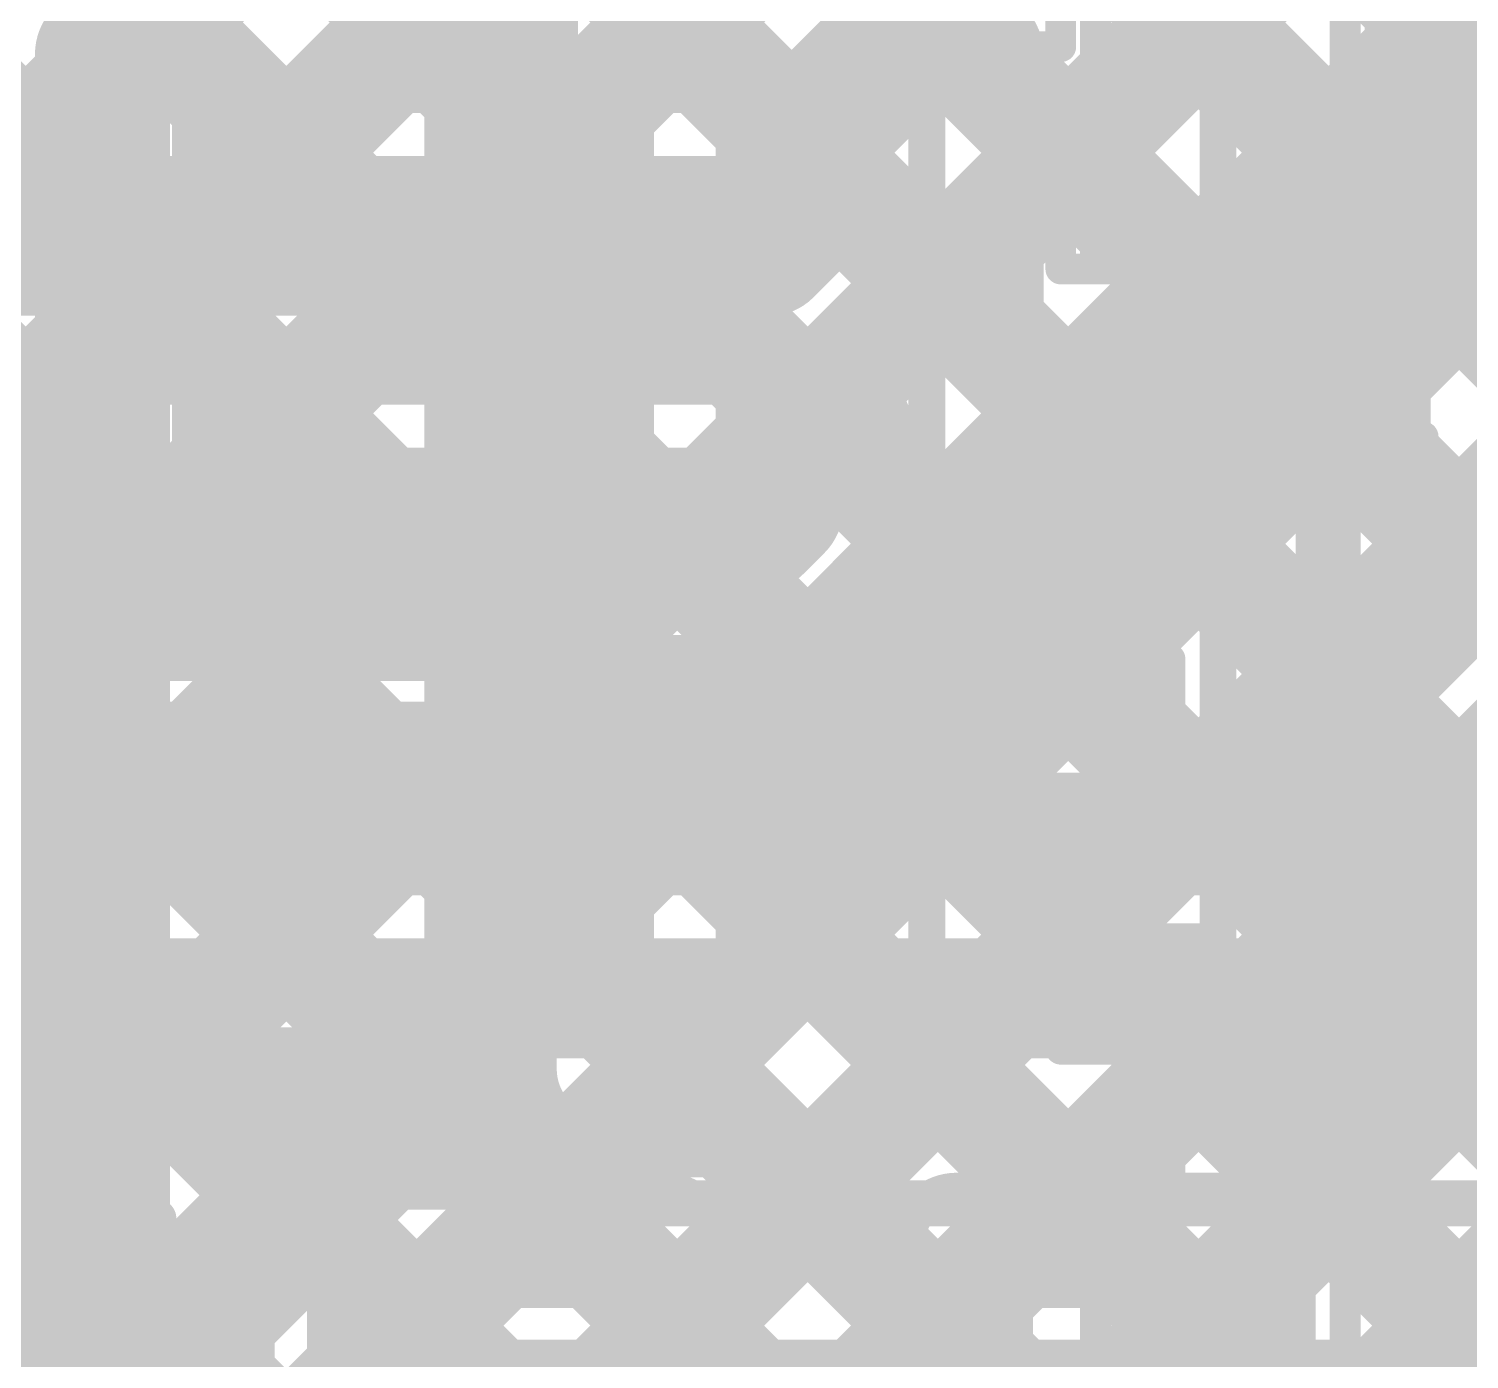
# Model space of a CAD drawing. Header units: millimetres. Extents: x 13 to 259, y -2 to 326.
# Drawn here: x 126.441 to 131.13, y 99.593 to 103.924 of the extents above; entities that cross this region are included whole.
import ezdxf

# ---------------------------------------------------------------- set-up
doc = ezdxf.new("R2010")
doc.units = ezdxf.units.MM
for name, color, linetype in [('ConnectLayer', 7, 'Continuous'), ('Mechanical14', 56, 'Continuous'), ('MidLayer2', 76, 'Continuous'), ('MidLayer3', 90, 'Continuous'), ('MidLayer4', 156, 'Continuous'), ('TopOverlay', 2, 'Continuous')]:
    doc.layers.add(name, color=color, linetype=linetype)

# ---------------------------------------------------------------- blocks, each defined once
blk = doc.blocks.new('SAMTEC_ASP_127797_01_185')
at = {"layer": 'Mechanical14', "const_width": 0.1}
for points in [[(-0.9652, -4.4196), (-1.5748, -4.4196)], [(-1.5748, -4.5606), (-1.5748, -4.4196)], [(-0.9652, -4.5606), (-0.9652, -4.4196)], [(0.3048, -4.4196), (-0.3048, -4.4196)], [(-0.3048, -4.5606), (-0.3048, -4.4196)], [(0.3048, -4.5606), (0.3048, -4.4196)], [(1.5748, -4.4196), (0.9652, -4.4196)], [(0.9652, -4.5606), (0.9652, -4.4196)], [(1.5748, -4.5606), (1.5748, -4.4196)], [(2.8448, -4.4196), (2.2352, -4.4196)], [(2.2352, -4.5606), (2.2352, -4.4196)], [(-1.5748, -4.5606), (-1.6891, -4.5606)], [(-0.8509, -4.5606), (-0.9652, -4.5606)], [(-0.8509, -4.9162), (-0.8509, -4.5606)], [(-0.3048, -4.5606), (-0.4191, -4.5606)], [(-0.4191, -4.9162), (-0.4191, -4.5606)], [(0.4191, -4.5606), (0.3048, -4.5606)], [(0.4191, -4.9162), (0.4191, -4.5606)], [(0.9652, -4.5606), (0.8509, -4.5606)], [(0.8509, -4.9162), (0.8509, -4.5606)], [(1.6891, -4.5606), (1.5748, -4.5606)], [(1.6891, -4.9162), (1.6891, -4.5606)], [(2.2352, -4.5606), (2.1209, -4.5606)], [(2.1209, -4.9162), (2.1209, -4.5606)], [(-0.8509, -4.6736), (-1.6891, -4.6736)], [(0.4191, -4.6736), (-0.4191, -4.6736)], [(1.6891, -4.6736), (0.8509, -4.6736)], [(2.9591, -4.6736), (2.1209, -4.6736)], [(-0.4191, -4.9162), (-0.8509, -4.9162)], [(0.8509, -4.9162), (0.4191, -4.9162)], [(2.1209, -4.9162), (1.6891, -4.9162)], [(-0.8509, -5.5994), (-0.8509, -5.2438)], [(-0.4191, -5.2438), (-0.8509, -5.2438)], [(-0.4191, -5.5994), (-0.4191, -5.2438)], [(0.4191, -5.5994), (0.4191, -5.2438)], [(0.8509, -5.2438), (0.4191, -5.2438)], [(0.8509, -5.5994), (0.8509, -5.2438)], [(1.6891, -5.5994), (1.6891, -5.2438)], [(2.1209, -5.2438), (1.6891, -5.2438)], [(2.1209, -5.5994), (2.1209, -5.2438)], [(-0.8509, -5.4864), (-1.6891, -5.4864)], [(-0.8509, -5.4864), (-1.6891, -5.4864)], [(0.4191, -5.4864), (-0.4191, -5.4864)], [(0.4191, -5.4864), (-0.4191, -5.4864)], [(1.6891, -5.4864), (0.8509, -5.4864)], [(1.6891, -5.4864), (0.8509, -5.4864)], [(2.9591, -5.4864), (2.1209, -5.4864)], [(2.9591, -5.4864), (2.1209, -5.4864)], [(-1.5748, -5.5994), (-1.6891, -5.5994)], [(-1.5748, -5.7404), (-1.5748, -5.5994)], [(-0.9652, -5.7404), (-0.9652, -5.5994)], [(-0.8509, -5.5994), (-0.9652, -5.5994)], [(-0.3048, -5.5994), (-0.4191, -5.5994)], [(-0.3048, -5.7404), (-0.3048, -5.5994)], [(0.3048, -5.7404), (0.3048, -5.5994)], [(0.4191, -5.5994), (0.3048, -5.5994)], [(0.9652, -5.5994), (0.8509, -5.5994)], [(0.9652, -5.7404), (0.9652, -5.5994)], [(1.5748, -5.7404), (1.5748, -5.5994)], [(1.6891, -5.5994), (1.5748, -5.5994)], [(2.2352, -5.5994), (2.1209, -5.5994)], [(2.2352, -5.7404), (2.2352, -5.5994)], [(-0.9652, -5.7404), (-1.5748, -5.7404)], [(-0.9652, -5.7404), (-1.5748, -5.7404)], [(0.3048, -5.7404), (-0.3048, -5.7404)], [(0.3048, -5.7404), (-0.3048, -5.7404)], [(1.5748, -5.7404), (0.9652, -5.7404)], [(1.5748, -5.7404), (0.9652, -5.7404)], [(2.8448, -5.7404), (2.2352, -5.7404)], [(2.8448, -5.7404), (2.2352, -5.7404)], [(0.2794, -6.1722), (-0.2794, -6.1722)], [(0.2794, -6.1722), (-0.2794, -6.1722)], [(2.8194, -6.1722), (2.2606, -6.1722)], [(2.8194, -6.1722), (2.2606, -6.1722)], [(-0.5334, -7.0866), (-0.5334, -6.4262)], [(-0.5334, -7.0866), (-0.5334, -6.4262)], [(0.5334, -7.0866), (0.5334, -6.4262)], [(0.5334, -7.0866), (0.5334, -6.4262)], [(2.0066, -7.0866), (2.0066, -6.4262)], [(2.0066, -7.0866), (2.0066, -6.4262)], [(-0.7874, -7.3406), (-1.7526, -7.3406)], [(-0.7874, -7.3406), (-1.7526, -7.3406)], [(1.7526, -7.3406), (0.7874, -7.3406)], [(1.7526, -7.3406), (0.7874, -7.3406)]]:
    blk.add_lwpolyline(points, dxfattribs=at)
at = {"layer": 'Mechanical14', "const_width": 0.05}
for points in [[(-1.5998, -4.4196, 1), (-1.5498, -4.4196, 1)], [(-1.5998, -4.4196, 1), (-1.5498, -4.4196, 1)], [(-0.9902, -4.4196, 1), (-0.9402, -4.4196, 1)], [(-0.9902, -4.4196, 1), (-0.9402, -4.4196, 1)], [(-0.3298, -4.4196, 1), (-0.2798, -4.4196, 1)], [(-0.3298, -4.4196, 1), (-0.2798, -4.4196, 1)], [(0.2798, -4.4196, 1), (0.3298, -4.4196, 1)], [(0.2798, -4.4196, 1), (0.3298, -4.4196, 1)], [(0.9402, -4.4196, 1), (0.9902, -4.4196, 1)], [(0.9402, -4.4196, 1), (0.9902, -4.4196, 1)], [(1.5498, -4.4196, 1), (1.5998, -4.4196, 1)], [(1.5498, -4.4196, 1), (1.5998, -4.4196, 1)], [(2.2102, -4.4196, 1), (2.2602, -4.4196, 1)], [(2.2102, -4.4196, 1), (2.2602, -4.4196, 1)], [(-1.5998, -4.5606, 1), (-1.5498, -4.5606, 1)], [(-1.5998, -4.5606, 1), (-1.5498, -4.5606, 1)], [(-0.9902, -4.5606, 1), (-0.9402, -4.5606, 1)], [(-0.9902, -4.5606, 1), (-0.9402, -4.5606, 1)], [(-0.8759, -4.5606, 1), (-0.8259, -4.5606, 1)], [(-0.8759, -4.5606, 1), (-0.8259, -4.5606, 1)], [(-0.4441, -4.5606, 1), (-0.3941, -4.5606, 1)], [(-0.4441, -4.5606, 1), (-0.3941, -4.5606, 1)], [(-0.3298, -4.5606, 1), (-0.2798, -4.5606, 1)], [(-0.3298, -4.5606, 1), (-0.2798, -4.5606, 1)], [(0.2798, -4.5606, 1), (0.3298, -4.5606, 1)], [(0.2798, -4.5606, 1), (0.3298, -4.5606, 1)], [(0.3941, -4.5606, 1), (0.4441, -4.5606, 1)], [(0.3941, -4.5606, 1), (0.4441, -4.5606, 1)], [(0.8259, -4.5606, 1), (0.8759, -4.5606, 1)], [(0.8259, -4.5606, 1), (0.8759, -4.5606, 1)], [(0.9402, -4.5606, 1), (0.9902, -4.5606, 1)], [(0.9402, -4.5606, 1), (0.9902, -4.5606, 1)], [(1.5498, -4.5606, 1), (1.5998, -4.5606, 1)], [(1.5498, -4.5606, 1), (1.5998, -4.5606, 1)], [(1.6641, -4.5606, 1), (1.7141, -4.5606, 1)], [(1.6641, -4.5606, 1), (1.7141, -4.5606, 1)], [(2.0959, -4.5606, 1), (2.1459, -4.5606, 1)], [(2.0959, -4.5606, 1), (2.1459, -4.5606, 1)], [(2.2102, -4.5606, 1), (2.2602, -4.5606, 1)], [(2.2102, -4.5606, 1), (2.2602, -4.5606, 1)], [(-0.8759, -4.6736, 1), (-0.8259, -4.6736, 1)], [(-0.4441, -4.6736, 1), (-0.3941, -4.6736, 1)], [(0.3941, -4.6736, 1), (0.4441, -4.6736, 1)], [(0.8259, -4.6736, 1), (0.8759, -4.6736, 1)], [(1.6641, -4.6736, 1), (1.7141, -4.6736, 1)], [(2.0959, -4.6736, 1), (2.1459, -4.6736, 1)], [(-0.8759, -4.9162, 1), (-0.8259, -4.9162, 1)], [(-0.8759, -4.9162, 1), (-0.8259, -4.9162, 1)], [(-0.4441, -4.9162, 1), (-0.3941, -4.9162, 1)], [(-0.4441, -4.9162, 1), (-0.3941, -4.9162, 1)], [(0.3941, -4.9162, 1), (0.4441, -4.9162, 1)], [(0.3941, -4.9162, 1), (0.4441, -4.9162, 1)], [(0.8259, -4.9162, 1), (0.8759, -4.9162, 1)], [(0.8259, -4.9162, 1), (0.8759, -4.9162, 1)], [(1.6641, -4.9162, 1), (1.7141, -4.9162, 1)], [(1.6641, -4.9162, 1), (1.7141, -4.9162, 1)], [(2.0959, -4.9162, 1), (2.1459, -4.9162, 1)], [(2.0959, -4.9162, 1), (2.1459, -4.9162, 1)], [(-0.8759, -5.2438, 1), (-0.8259, -5.2438, 1)], [(-0.8759, -5.2438, 1), (-0.8259, -5.2438, 1)], [(-0.4441, -5.2438, 1), (-0.3941, -5.2438, 1)], [(-0.4441, -5.2438, 1), (-0.3941, -5.2438, 1)], [(0.3941, -5.2438, 1), (0.4441, -5.2438, 1)], [(0.3941, -5.2438, 1), (0.4441, -5.2438, 1)], [(0.8259, -5.2438, 1), (0.8759, -5.2438, 1)], [(0.8259, -5.2438, 1), (0.8759, -5.2438, 1)], [(1.6641, -5.2438, 1), (1.7141, -5.2438, 1)], [(1.6641, -5.2438, 1), (1.7141, -5.2438, 1)], [(2.0959, -5.2438, 1), (2.1459, -5.2438, 1)], [(2.0959, -5.2438, 1), (2.1459, -5.2438, 1)], [(-0.8759, -5.4864, 1), (-0.8259, -5.4864, 1)], [(-0.8759, -5.4864, 1), (-0.8259, -5.4864, 1)], [(-0.4441, -5.4864, 1), (-0.3941, -5.4864, 1)], [(-0.4441, -5.4864, 1), (-0.3941, -5.4864, 1)], [(0.3941, -5.4864, 1), (0.4441, -5.4864, 1)], [(0.3941, -5.4864, 1), (0.4441, -5.4864, 1)], [(0.8259, -5.4864, 1), (0.8759, -5.4864, 1)], [(0.8259, -5.4864, 1), (0.8759, -5.4864, 1)], [(1.6641, -5.4864, 1), (1.7141, -5.4864, 1)], [(1.6641, -5.4864, 1), (1.7141, -5.4864, 1)], [(2.0959, -5.4864, 1), (2.1459, -5.4864, 1)], [(2.0959, -5.4864, 1), (2.1459, -5.4864, 1)], [(-1.5998, -5.5994, 1), (-1.5498, -5.5994, 1)], [(-1.5998, -5.5994, 1), (-1.5498, -5.5994, 1)], [(-0.9902, -5.5994, 1), (-0.9402, -5.5994, 1)], [(-0.9902, -5.5994, 1), (-0.9402, -5.5994, 1)], [(-0.8759, -5.5994, 1), (-0.8259, -5.5994, 1)], [(-0.8759, -5.5994, 1), (-0.8259, -5.5994, 1)], [(-0.4441, -5.5994, 1), (-0.3941, -5.5994, 1)], [(-0.4441, -5.5994, 1), (-0.3941, -5.5994, 1)], [(-0.3298, -5.5994, 1), (-0.2798, -5.5994, 1)], [(-0.3298, -5.5994, 1), (-0.2798, -5.5994, 1)], [(0.2798, -5.5994, 1), (0.3298, -5.5994, 1)], [(0.2798, -5.5994, 1), (0.3298, -5.5994, 1)], [(0.3941, -5.5994, 1), (0.4441, -5.5994, 1)], [(0.3941, -5.5994, 1), (0.4441, -5.5994, 1)], [(0.8259, -5.5994, 1), (0.8759, -5.5994, 1)], [(0.8259, -5.5994, 1), (0.8759, -5.5994, 1)], [(0.9402, -5.5994, 1), (0.9902, -5.5994, 1)], [(0.9402, -5.5994, 1), (0.9902, -5.5994, 1)], [(1.5498, -5.5994, 1), (1.5998, -5.5994, 1)], [(1.5498, -5.5994, 1), (1.5998, -5.5994, 1)], [(1.6641, -5.5994, 1), (1.7141, -5.5994, 1)], [(1.6641, -5.5994, 1), (1.7141, -5.5994, 1)], [(2.0959, -5.5994, 1), (2.1459, -5.5994, 1)], [(2.0959, -5.5994, 1), (2.1459, -5.5994, 1)], [(2.2102, -5.5994, 1), (2.2602, -5.5994, 1)], [(2.2102, -5.5994, 1), (2.2602, -5.5994, 1)], [(-1.5998, -5.7404, 1), (-1.5498, -5.7404, 1)], [(-1.5998, -5.7404, 1), (-1.5498, -5.7404, 1)], [(-1.5998, -5.7404, 1), (-1.5498, -5.7404, 1)], [(-0.9902, -5.7404, 1), (-0.9402, -5.7404, 1)], [(-0.9902, -5.7404, 1), (-0.9402, -5.7404, 1)], [(-0.9902, -5.7404, 1), (-0.9402, -5.7404, 1)], [(-0.3298, -5.7404, 1), (-0.2798, -5.7404, 1)], [(-0.3298, -5.7404, 1), (-0.2798, -5.7404, 1)], [(-0.3298, -5.7404, 1), (-0.2798, -5.7404, 1)], [(0.2798, -5.7404, 1), (0.3298, -5.7404, 1)], [(0.2798, -5.7404, 1), (0.3298, -5.7404, 1)], [(0.2798, -5.7404, 1), (0.3298, -5.7404, 1)], [(0.9402, -5.7404, 1), (0.9902, -5.7404, 1)], [(0.9402, -5.7404, 1), (0.9902, -5.7404, 1)], [(0.9402, -5.7404, 1), (0.9902, -5.7404, 1)], [(1.5498, -5.7404, 1), (1.5998, -5.7404, 1)], [(1.5498, -5.7404, 1), (1.5998, -5.7404, 1)], [(1.5498, -5.7404, 1), (1.5998, -5.7404, 1)], [(2.2102, -5.7404, 1), (2.2602, -5.7404, 1)], [(2.2102, -5.7404, 1), (2.2602, -5.7404, 1)], [(2.2102, -5.7404, 1), (2.2602, -5.7404, 1)], [(-0.3044, -6.1722, 1), (-0.2544, -6.1722, 1)], [(-0.3044, -6.1722, 1), (-0.2544, -6.1722, 1)], [(-0.3044, -6.1722, 1), (-0.2544, -6.1722, 1)], [(-0.3044, -6.1722, 1), (-0.2544, -6.1722, 1)], [(0.2544, -6.1722, 1), (0.3044, -6.1722, 1)], [(0.2544, -6.1722, 1), (0.3044, -6.1722, 1)], [(0.2544, -6.1722, 1), (0.3044, -6.1722, 1)], [(0.2544, -6.1722, 1), (0.3044, -6.1722, 1)], [(2.2356, -6.1722, 1), (2.2856, -6.1722, 1)], [(2.2356, -6.1722, 1), (2.2856, -6.1722, 1)], [(2.2356, -6.1722, 1), (2.2856, -6.1722, 1)], [(2.2356, -6.1722, 1), (2.2856, -6.1722, 1)], [(-0.5584, -6.4262, 1), (-0.5084, -6.4262, 1)], [(-0.5584, -6.4262, 1), (-0.5084, -6.4262, 1)], [(-0.5584, -6.4262, 1), (-0.5084, -6.4262, 1)], [(-0.5584, -6.4262, 1), (-0.5084, -6.4262, 1)], [(0.5084, -6.4262, 1), (0.5584, -6.4262, 1)], [(0.5084, -6.4262, 1), (0.5584, -6.4262, 1)], [(0.5084, -6.4262, 1), (0.5584, -6.4262, 1)], [(0.5084, -6.4262, 1), (0.5584, -6.4262, 1)], [(1.9816, -6.4262, 1), (2.0316, -6.4262, 1)], [(1.9816, -6.4262, 1), (2.0316, -6.4262, 1)], [(1.9816, -6.4262, 1), (2.0316, -6.4262, 1)], [(1.9816, -6.4262, 1), (2.0316, -6.4262, 1)], [(-0.5584, -7.0866, 1), (-0.5084, -7.0866, 1)], [(-0.5584, -7.0866, 1), (-0.5084, -7.0866, 1)], [(-0.5584, -7.0866, 1), (-0.5084, -7.0866, 1)], [(0.5084, -7.0866, 1), (0.5584, -7.0866, 1)], [(0.5084, -7.0866, 1), (0.5584, -7.0866, 1)], [(0.5084, -7.0866, 1), (0.5584, -7.0866, 1)], [(1.9816, -7.0866, 1), (2.0316, -7.0866, 1)], [(1.9816, -7.0866, 1), (2.0316, -7.0866, 1)], [(1.9816, -7.0866, 1), (2.0316, -7.0866, 1)], [(-0.8124, -7.3406, 1), (-0.7624, -7.3406, 1)], [(-0.8124, -7.3406, 1), (-0.7624, -7.3406, 1)], [(-0.8124, -7.3406, 1), (-0.7624, -7.3406, 1)], [(0.7624, -7.3406, 1), (0.8124, -7.3406, 1)], [(0.7624, -7.3406, 1), (0.8124, -7.3406, 1)], [(0.7624, -7.3406, 1), (0.8124, -7.3406, 1)], [(1.7276, -7.3406, 1), (1.7776, -7.3406, 1)], [(1.7276, -7.3406, 1), (1.7776, -7.3406, 1)], [(1.7276, -7.3406, 1), (1.7776, -7.3406, 1)]]:
    blk.add_lwpolyline(points, format="xyb", close=True, dxfattribs=at)
at = {"layer": 'Mechanical14', "const_width": 0.1}
for points in [[(-0.5334, -6.4262, -0.414214), (-0.2794, -6.1722)], [(-0.5334, -6.4262, -0.414214), (-0.2794, -6.1722)], [(0.2794, -6.1722, -0.414214), (0.5334, -6.4262)], [(0.2794, -6.1722, -0.414214), (0.5334, -6.4262)], [(2.0066, -6.4262, -0.414214), (2.2606, -6.1722)], [(2.0066, -6.4262, -0.414214), (2.2606, -6.1722)], [(-0.5334, -7.0866, -0.414214), (-0.7874, -7.3406)], [(0.7874, -7.3406, -0.414214), (0.5334, -7.0866)], [(2.0066, -7.0866, -0.414214), (1.7526, -7.3406)]]:
    blk.add_lwpolyline(points, format="xyb", dxfattribs=at)
at = {"layer": 'TopOverlay', "const_width": 0.2}
for points in [[(-0.5334, -6.4262, -0.414214), (-0.2794, -6.1722)], [(-0.5334, -6.4262, -0.414214), (-0.2794, -6.1722)], [(0.2794, -6.1722, -0.414214), (0.5334, -6.4262)], [(0.2794, -6.1722, -0.414214), (0.5334, -6.4262)], [(2.0066, -6.4262, -0.414214), (2.2606, -6.1722)], [(2.0066, -6.4262, -0.414214), (2.2606, -6.1722)], [(-0.5334, -7.0866, -0.414214), (-0.7874, -7.3406)], [(0.7874, -7.3406, -0.414214), (0.5334, -7.0866)], [(2.0066, -7.0866, -0.414214), (1.7526, -7.3406)]]:
    blk.add_lwpolyline(points, format="xyb", dxfattribs=at)
for points in [[(0.2794, -6.1722), (-0.2794, -6.1722)], [(0.2794, -6.1722), (-0.2794, -6.1722)], [(2.8194, -6.1722), (2.2606, -6.1722)], [(2.8194, -6.1722), (2.2606, -6.1722)], [(-0.5334, -7.0866), (-0.5334, -6.4262)], [(-0.5334, -7.0866), (-0.5334, -6.4262)], [(0.5334, -7.0866), (0.5334, -6.4262)], [(0.5334, -7.0866), (0.5334, -6.4262)], [(2.0066, -7.0866), (2.0066, -6.4262)], [(2.0066, -7.0866), (2.0066, -6.4262)], [(-0.7874, -7.3406), (-1.7526, -7.3406)], [(-0.7874, -7.3406), (-1.7526, -7.3406)], [(1.7526, -7.3406), (0.7874, -7.3406)], [(1.7526, -7.3406), (0.7874, -7.3406)]]:
    blk.add_lwpolyline(points, dxfattribs=at)
at = {"layer": 'TopOverlay', "const_width": 0.1}
for points in [[(-0.3294, -6.1722, 1), (-0.2294, -6.1722, 1)], [(-0.3294, -6.1722, 1), (-0.2294, -6.1722, 1)], [(-0.3294, -6.1722, 1), (-0.2294, -6.1722, 1)], [(-0.3294, -6.1722, 1), (-0.2294, -6.1722, 1)], [(0.2294, -6.1722, 1), (0.3294, -6.1722, 1)], [(0.2294, -6.1722, 1), (0.3294, -6.1722, 1)], [(0.2294, -6.1722, 1), (0.3294, -6.1722, 1)], [(0.2294, -6.1722, 1), (0.3294, -6.1722, 1)], [(2.2106, -6.1722, 1), (2.3106, -6.1722, 1)], [(2.2106, -6.1722, 1), (2.3106, -6.1722, 1)], [(2.2106, -6.1722, 1), (2.3106, -6.1722, 1)], [(2.2106, -6.1722, 1), (2.3106, -6.1722, 1)], [(-0.5834, -6.4262, 1), (-0.4834, -6.4262, 1)], [(-0.5834, -6.4262, 1), (-0.4834, -6.4262, 1)], [(-0.5834, -6.4262, 1), (-0.4834, -6.4262, 1)], [(-0.5834, -6.4262, 1), (-0.4834, -6.4262, 1)], [(0.4834, -6.4262, 1), (0.5834, -6.4262, 1)], [(0.4834, -6.4262, 1), (0.5834, -6.4262, 1)], [(0.4834, -6.4262, 1), (0.5834, -6.4262, 1)], [(0.4834, -6.4262, 1), (0.5834, -6.4262, 1)], [(1.9566, -6.4262, 1), (2.0566, -6.4262, 1)], [(1.9566, -6.4262, 1), (2.0566, -6.4262, 1)], [(1.9566, -6.4262, 1), (2.0566, -6.4262, 1)], [(1.9566, -6.4262, 1), (2.0566, -6.4262, 1)], [(-0.5834, -7.0866, 1), (-0.4834, -7.0866, 1)], [(-0.5834, -7.0866, 1), (-0.4834, -7.0866, 1)], [(-0.5834, -7.0866, 1), (-0.4834, -7.0866, 1)], [(0.4834, -7.0866, 1), (0.5834, -7.0866, 1)], [(0.4834, -7.0866, 1), (0.5834, -7.0866, 1)], [(0.4834, -7.0866, 1), (0.5834, -7.0866, 1)], [(1.9566, -7.0866, 1), (2.0566, -7.0866, 1)], [(1.9566, -7.0866, 1), (2.0566, -7.0866, 1)], [(1.9566, -7.0866, 1), (2.0566, -7.0866, 1)], [(-0.8374, -7.3406, 1), (-0.7374, -7.3406, 1)], [(-0.8374, -7.3406, 1), (-0.7374, -7.3406, 1)], [(-0.8374, -7.3406, 1), (-0.7374, -7.3406, 1)], [(0.7374, -7.3406, 1), (0.8374, -7.3406, 1)], [(0.7374, -7.3406, 1), (0.8374, -7.3406, 1)], [(0.7374, -7.3406, 1), (0.8374, -7.3406, 1)], [(1.7026, -7.3406, 1), (1.8026, -7.3406, 1)], [(1.7026, -7.3406, 1), (1.8026, -7.3406, 1)], [(1.7026, -7.3406, 1), (1.8026, -7.3406, 1)]]:
    blk.add_lwpolyline(points, format="xyb", close=True, dxfattribs=at)

msp = doc.modelspace()

# ---------------------------------------------------------------- linework, layer by layer
at = {"layer": 'ConnectLayer', "const_width": 0.4}
for points in [[(114.3222, 119.0226), (131.6373, 101.7075)], [(114.7902, 118.5546), (131.6373, 101.7075)], [(114.2551, 118.2412), (131.7546, 100.7417)], [(114.7812, 117.7151), (131.7546, 100.7417)], [(113.7423, 113.6628), (136.8298, 90.5753)], [(113.8263, 113.5788), (136.8298, 90.5753)], [(119.5756, 109.5265), (131.9867, 97.1154)], [(119.6109, 109.4913), (131.9867, 97.1154)], [(120.6926, 109.258), (131.7522, 98.1985)], [(120.6926, 109.258), (131.7522, 98.1985)], [(119.1489, 109.1047), (131.6365, 96.6171)], [(119.1489, 109.1047), (131.6365, 96.6171)], [(102.1605, 79.2502), (131.7888, 108.8785)], [(102.1605, 79.2502), (131.7888, 108.8785)], [(126.7, 103.7898), (131.7887, 108.8785)], [(102.1717, 78.4129), (131.6469, 107.8881)], [(102.1717, 78.4129), (131.6469, 107.8881)], [(126.7, 102.9413), (131.6469, 107.8882)], [(125.7668, 100.3109), (133.0614, 107.6056)], [(125.7668, 100.3109), (133.0614, 107.6056)], [(125.5542, 100.9469), (132.0497, 107.4424)], [(125.5542, 100.9469), (132.0497, 107.4424)], [(126.7, 102.0928), (132.0496, 107.4424)], [(119.4472, 107.1093), (130.0871, 96.4695)], [(119.4472, 107.1093), (130.0871, 96.4695)], [(128.0571, 106.9848), (136.837, 98.2049)], [(128.0571, 106.9848), (136.837, 98.2049)], [(128.0571, 106.9848), (131.757, 103.2849)], [(127.4434, 106.7499), (131.9945, 102.1988)], [(127.4434, 106.7499), (131.9945, 102.1988)], [(127.4434, 106.7499), (131.9945, 102.1988)], [(126.7, 106.6447), (131.6373, 101.7074)], [(126.7, 101.2443), (131.7914, 106.3356)], [(126.7046, 105.7917), (131.7546, 100.7417)], [(126.1636, 105.4841), (137.0706, 94.5771)], [(126.1636, 105.4841), (137.0706, 94.5771)], [(122.6443, 96.34), (131.6478, 105.3435)], [(122.6443, 96.34), (131.6478, 105.3435)], [(126.7, 100.3957), (131.6478, 105.3435)], [(126.7, 96.0706), (126.7, 105.2073)], [(125.8138, 104.9855), (132.3858, 98.4134)], [(125.8138, 104.9855), (132.3858, 98.4134)], [(126.7, 104.9477), (131.9906, 99.6571)], [(123.174, 96.0212), (132.054, 104.9011)], [(123.174, 96.0212), (132.054, 104.9011)], [(126.7, 99.5472), (132.0539, 104.9011)], [(126.7, 104.0992), (131.6369, 99.1623)], [(105.6198, 77.6184), (131.7941, 103.7927)], [(105.6198, 77.6184), (131.7941, 103.7927)], [(126.7, 98.6987), (131.7941, 103.7927)], [(99.7316, 70.8816), (132.5598, 103.7099)], [(99.7316, 70.8816), (132.5598, 103.7099)], [(107.5867, 77.8882), (133.3283, 103.6298)], [(107.5867, 77.8882), (133.3283, 103.6298)], [(129.2862, 101.5816), (131.3435, 103.6389)], [(124.8219, 103.31), (128.9, 103.31)], [(126.6407, 103.31), (126.7607, 103.19)], [(126.9488, 103.19), (127.0688, 103.31)], [(127.4892, 103.31), (127.6092, 103.19)], [(127.7973, 103.19), (127.9173, 103.31)], [(128.3377, 103.31), (128.4577, 103.19)], [(128.6458, 103.19), (128.7658, 103.31)], [(128.8531, 103.19), (128.9812, 103.318)], [(129.3039, 101.3025), (131.3451, 103.3436)], [(126.7, 103.2506), (131.7522, 98.1985)], [(130.949, 103.2443), (131.3451, 102.8483)], [(125.075, 103.19), (128.8531, 103.19)], [(126.7, 97.8502), (131.6488, 102.7989)], [(130.5247, 102.8201), (131.1727, 102.1721)], [(130.1524, 101.3025), (131.3451, 102.4951)], [(126.7, 102.4021), (131.9867, 97.1154)], [(130.1004, 102.3958), (130.7485, 101.7478)], [(125.2469, 102.36), (128.8908, 102.36)], [(126.7, 97.0016), (132.0582, 102.3598)], [(126.7421, 102.36), (126.8121, 102.29)], [(126.8973, 102.29), (126.9673, 102.36)], [(127.5907, 102.36), (127.6607, 102.29)], [(127.7458, 102.29), (127.8158, 102.36)], [(128.4392, 102.36), (128.5092, 102.29)], [(128.5944, 102.29), (128.6644, 102.36)], [(128.8208, 102.29), (128.8908, 102.36)], [(130.3031, 101.3025), (131.3451, 102.3444)], [(125.6875, 102.29), (128.8208, 102.29)], [(129.6762, 101.9716), (130.3242, 101.3236)], [(126.7, 101.5536), (131.6365, 96.6171)], [(129.2499, 101.5493), (129.4967, 101.3025)], [(130.7685, 100.5941), (131.6601, 101.4857)], [(125.8594, 101.46), (128.9927, 101.46)], [(126.7583, 101.3025), (126.9158, 101.46)], [(126.7936, 101.46), (126.9511, 101.3025)], [(127.6069, 101.3025), (127.7644, 101.46)], [(127.6421, 101.46), (127.7996, 101.3025)], [(128.4554, 101.3025), (128.6129, 101.46)], [(128.4907, 101.46), (128.6482, 101.3025)], [(126.3, 101.3025), (130.3031, 101.3025)], [(126.5618, 96.0148), (131.7968, 101.2498)], [(126.5618, 96.0148), (131.7968, 101.2498)], [(126.7, 96.1531), (131.7968, 101.2499)], [(131.062, 100.515), (131.7968, 101.2498)], [(130.9111, 100.7367), (131.1327, 100.515)], [(126.7, 100.7051), (131.3276, 96.0775)], [(130.658, 100.515), (131.6494, 100.515)], [(124.7444, 98.44), (126.7769, 100.4725)], [(125.356, 99.3566), (126.4719, 100.4725)], [(125.5929, 98.44), (127.6254, 100.4725)], [(126.4719, 100.4725), (127.8171, 100.4725)], [(126.9326, 100.4725), (127.3591, 100.046)], [(125.7531, 98.44), (127.7066, 100.3935)], [(126.278, 100.2786), (126.9349, 99.6217)], [(127.2893, 95.8939), (131.6499, 100.2544)], [(127.2894, 95.8938), (131.6499, 100.2543)], [(127.2894, 95.8938), (131.6499, 100.2543)], [(125.6334, 100.0746), (129.9478, 95.7603)], [(125.6334, 100.0746), (129.9478, 95.7603)], [(125.8537, 99.8543), (126.5106, 99.1975)], [(126.7, 99.8565), (130.0871, 96.4695)]]:
    msp.add_lwpolyline(points, dxfattribs=at)
at = {"layer": 'ConnectLayer', "const_width": 0.2}
for points in [[(126.6, 104.0992, 1), (126.8, 104.0992, 1)], [(126.6, 103.7898, 1), (126.8, 103.7898, 1)], [(126.5407, 103.31, 1), (126.7407, 103.31, 1)], [(126.9688, 103.31, 1), (127.1688, 103.31, 1)], [(127.3892, 103.31, 1), (127.5892, 103.31, 1)], [(127.8173, 103.31, 1), (128.0173, 103.31, 1)], [(128.2377, 103.31, 1), (128.4377, 103.31, 1)], [(128.6658, 103.31, 1), (128.8658, 103.31, 1)], [(128.8, 103.31, 1), (129, 103.31, 1)], [(128.8, 103.31, 1), (129, 103.31, 1)], [(128.8, 103.31, 1), (129, 103.31, 1)], [(128.8812, 103.318, 1), (129.0812, 103.318, 1)], [(128.8812, 103.318, 1), (129.0812, 103.318, 1)], [(128.8812, 103.318, 1), (129.0812, 103.318, 1)], [(126.6, 103.2506, 1), (126.8, 103.2506, 1)], [(130.849, 103.2443, 1), (131.049, 103.2443, 1)], [(126.6607, 103.19, 1), (126.8607, 103.19, 1)], [(126.8488, 103.19, 1), (127.0488, 103.19, 1)], [(127.5092, 103.19, 1), (127.7092, 103.19, 1)], [(127.6973, 103.19, 1), (127.8973, 103.19, 1)], [(128.3577, 103.19, 1), (128.5577, 103.19, 1)], [(128.5458, 103.19, 1), (128.7458, 103.19, 1)], [(128.7531, 103.19, 1), (128.9531, 103.19, 1)], [(128.7531, 103.19, 1), (128.9531, 103.19, 1)], [(126.6, 102.9413, 1), (126.8, 102.9413, 1)], [(130.4247, 102.8201, 1), (130.6247, 102.8201, 1)], [(126.6, 102.4021, 1), (126.8, 102.4021, 1)], [(130.0004, 102.3958, 1), (130.2004, 102.3958, 1)], [(126.6421, 102.36, 1), (126.8421, 102.36, 1)], [(126.8673, 102.36, 1), (127.0673, 102.36, 1)], [(127.4907, 102.36, 1), (127.6907, 102.36, 1)], [(127.7158, 102.36, 1), (127.9158, 102.36, 1)], [(128.3392, 102.36, 1), (128.5392, 102.36, 1)], [(128.5644, 102.36, 1), (128.7644, 102.36, 1)], [(128.7908, 102.36, 1), (128.9908, 102.36, 1)], [(128.7908, 102.36, 1), (128.9908, 102.36, 1)], [(126.7121, 102.29, 1), (126.9121, 102.29, 1)], [(126.7973, 102.29, 1), (126.9973, 102.29, 1)], [(127.5607, 102.29, 1), (127.7607, 102.29, 1)], [(127.6458, 102.29, 1), (127.8458, 102.29, 1)], [(128.4092, 102.29, 1), (128.6092, 102.29, 1)], [(128.4944, 102.29, 1), (128.6944, 102.29, 1)], [(128.7208, 102.29, 1), (128.9208, 102.29, 1)], [(128.7208, 102.29, 1), (128.9208, 102.29, 1)], [(131.0727, 102.1721, 1), (131.2727, 102.1721, 1)], [(126.6, 102.0928, 1), (126.8, 102.0928, 1)], [(129.5762, 101.9716, 1), (129.7762, 101.9716, 1)], [(130.6485, 101.7478, 1), (130.8485, 101.7478, 1)], [(129.1862, 101.5816, 1), (129.3862, 101.5816, 1)], [(129.1862, 101.5816, 1), (129.3862, 101.5816, 1)], [(129.1862, 101.5816, 1), (129.3862, 101.5816, 1)], [(126.6, 101.5536, 1), (126.8, 101.5536, 1)], [(129.1499, 101.5493, 1), (129.3499, 101.5493, 1)], [(126.6936, 101.46, 1), (126.8936, 101.46, 1)], [(126.8158, 101.46, 1), (127.0158, 101.46, 1)], [(127.5421, 101.46, 1), (127.7421, 101.46, 1)], [(127.6644, 101.46, 1), (127.8644, 101.46, 1)], [(128.3907, 101.46, 1), (128.5907, 101.46, 1)], [(128.5129, 101.46, 1), (128.7129, 101.46, 1)], [(128.8927, 101.46, 1), (129.0927, 101.46, 1)], [(128.8927, 101.46, 1), (129.0927, 101.46, 1)], [(128.8927, 101.46, 1), (129.0927, 101.46, 1)], [(126.2, 101.3025, 1), (126.4, 101.3025, 1)], [(126.2, 101.3025, 1), (126.4, 101.3025, 1)], [(126.2, 101.3025, 1), (126.4, 101.3025, 1)], [(126.6583, 101.3025, 1), (126.8583, 101.3025, 1)], [(126.8511, 101.3025, 1), (127.0511, 101.3025, 1)], [(127.5069, 101.3025, 1), (127.7069, 101.3025, 1)], [(127.6996, 101.3025, 1), (127.8996, 101.3025, 1)], [(128.3554, 101.3025, 1), (128.5554, 101.3025, 1)], [(128.5482, 101.3025, 1), (128.7482, 101.3025, 1)], [(129.2039, 101.3025, 1), (129.4039, 101.3025, 1)], [(129.3967, 101.3025, 1), (129.5967, 101.3025, 1)], [(130.0525, 101.3025, 1), (130.2524, 101.3025, 1)], [(130.2031, 101.3025, 1), (130.4031, 101.3025, 1)], [(130.2031, 101.3025, 1), (130.4031, 101.3025, 1)], [(130.2242, 101.3236, 1), (130.4242, 101.3236, 1)], [(126.6, 101.2443, 1), (126.8, 101.2443, 1)], [(130.8111, 100.7367, 1), (131.0111, 100.7367, 1)], [(126.6, 100.7051, 1), (126.8, 100.7051, 1)], [(130.6685, 100.5941, 1), (130.8685, 100.5941, 1)], [(130.6685, 100.5941, 1), (130.8685, 100.5941, 1)], [(130.6685, 100.5941, 1), (130.8685, 100.5941, 1)], [(130.558, 100.515, 1), (130.758, 100.515, 1)], [(130.558, 100.515, 1), (130.758, 100.515, 1)], [(130.558, 100.515, 1), (130.758, 100.515, 1)], [(130.962, 100.515, 1), (131.162, 100.515, 1)], [(131.0327, 100.515, 1), (131.2327, 100.515, 1)], [(126.3719, 100.4725, 1), (126.5719, 100.4725, 1)], [(126.3719, 100.4725, 1), (126.5719, 100.4725, 1)], [(126.6769, 100.4725, 1), (126.8769, 100.4725, 1)], [(126.8326, 100.4725, 1), (127.0326, 100.4725, 1)], [(127.5254, 100.4725, 1), (127.7254, 100.4725, 1)], [(127.7171, 100.4725, 1), (127.9171, 100.4725, 1)], [(127.7171, 100.4725, 1), (127.9171, 100.4725, 1)], [(127.7171, 100.4725, 1), (127.9171, 100.4725, 1)], [(126.6, 100.3957, 1), (126.8, 100.3957, 1)], [(127.6066, 100.3935, 1), (127.8066, 100.3935, 1)], [(127.6066, 100.3935, 1), (127.8066, 100.3935, 1)], [(127.6066, 100.3935, 1), (127.8066, 100.3935, 1)], [(126.178, 100.2786, 1), (126.378, 100.2786, 1)], [(127.2591, 100.046, 1), (127.4591, 100.046, 1)], [(126.6, 99.8565, 1), (126.8, 99.8565, 1)], [(126.8349, 99.6217, 1), (127.0349, 99.6217, 1)], [(126.6, 99.5472, 1), (126.8, 99.5472, 1)]]:
    msp.add_lwpolyline(points, format="xyb", close=True, dxfattribs=at)
at = {"layer": 'ConnectLayer', "const_width": 0.4}
for points in [[(128.9812, 103.318, -0.049218), (128.9, 103.31)], [(128.9812, 103.318, -0.049218), (128.9, 103.31)], [(129.2862, 101.5816, -0.198912), (128.9927, 101.46)], [(129.2862, 101.5816, -0.198912), (128.9927, 101.46)], [(126.0066, 101.181, -0.198912), (126.3, 101.3025)], [(126.0066, 101.181, -0.198912), (126.3, 101.3025)], [(130.7685, 100.5941, -0.082412), (130.658, 100.515)], [(130.7685, 100.5941, -0.082412), (130.658, 100.515)], [(127.7066, 100.3935, -0.082412), (127.8171, 100.4725)], [(127.7066, 100.3935, -0.082412), (127.8171, 100.4725)]]:
    msp.add_lwpolyline(points, format="xyb", dxfattribs=at)
at = {"layer": 'MidLayer2', "const_width": 0.12}
for points in [[(126.967, 101.993), (126.967, 108.437)], [(126.647, 101.833), (126.647, 108.277)], [(129.5076, 105.295), (130.945, 103.8576)], [(127.849, 101.993), (127.849, 105.135)], [(128.1689, 101.833), (128.1689, 104.975)], [(129.375, 104.975), (130.625, 103.725)], [(130.945, 101.65), (130.945, 103.8576)], [(130.625, 101.5175), (130.625, 103.725)], [(126.967, 101.993), (127.849, 101.993)], [(126.807, 101.673), (128.009, 101.673)], [(130.945, 101.65), (131.4496, 101.1454)], [(130.625, 101.5175), (131.3171, 100.8254)], [(125.67, 100.1397), (126.618, 100.1397)], [(127.566, 100.1397), (128.5139, 100.1397)], [(129.4619, 100.1397), (130.4099, 100.1397)], [(126.778, 97.0917), (126.778, 99.9797)], [(127.406, 97.0917), (127.406, 99.9797)], [(128.6739, 97.0917), (128.6739, 99.9797)], [(129.3019, 97.0917), (129.3019, 99.9797)], [(130.5699, 98.6157), (130.5699, 99.9797)], [(125.83, 99.8197), (126.458, 99.8197)], [(126.458, 96.9317), (126.458, 99.8197)], [(127.7259, 99.8197), (128.3539, 99.8197)], [(127.7259, 96.9317), (127.7259, 99.8197)], [(128.3539, 96.9317), (128.3539, 99.8197)], [(129.6219, 99.8197), (130.2499, 99.8197)], [(129.6219, 96.9317), (129.6219, 99.8197)], [(130.2499, 98.4557), (130.2499, 99.8197)]]:
    msp.add_lwpolyline(points, dxfattribs=at)
at = {"layer": 'MidLayer2', "const_width": 0.06}
for points in [[(130.915, 103.8576, 1), (130.975, 103.8576, 1)], [(130.915, 103.8576, 1), (130.975, 103.8576, 1)], [(130.595, 103.725, 1), (130.655, 103.725, 1)], [(130.595, 103.725, 1), (130.655, 103.725, 1)], [(126.937, 101.993, 1), (126.997, 101.993, 1)], [(126.937, 101.993, 1), (126.997, 101.993, 1)], [(127.819, 101.993, 1), (127.879, 101.993, 1)], [(127.819, 101.993, 1), (127.879, 101.993, 1)], [(126.617, 101.833, 1), (126.677, 101.833, 1)], [(126.617, 101.833, 1), (126.677, 101.833, 1)], [(128.1389, 101.833, 1), (128.1989, 101.833, 1)], [(128.1389, 101.833, 1), (128.1989, 101.833, 1)], [(126.777, 101.673, 1), (126.837, 101.673, 1)], [(126.777, 101.673, 1), (126.837, 101.673, 1)], [(127.979, 101.673, 1), (128.0389, 101.673, 1)], [(127.979, 101.673, 1), (128.0389, 101.673, 1)], [(130.915, 101.65, 1), (130.975, 101.65, 1)], [(130.915, 101.65, 1), (130.975, 101.65, 1)], [(130.595, 101.5175, 1), (130.655, 101.5175, 1)], [(130.595, 101.5175, 1), (130.655, 101.5175, 1)], [(126.588, 100.1397, 1), (126.648, 100.1397, 1)], [(126.588, 100.1397, 1), (126.648, 100.1397, 1)], [(127.536, 100.1397, 1), (127.5959, 100.1397, 1)], [(127.536, 100.1397, 1), (127.5959, 100.1397, 1)], [(128.4839, 100.1397, 1), (128.5439, 100.1397, 1)], [(128.4839, 100.1397, 1), (128.5439, 100.1397, 1)], [(129.4319, 100.1397, 1), (129.4919, 100.1397, 1)], [(129.4319, 100.1397, 1), (129.4919, 100.1397, 1)], [(130.3799, 100.1397, 1), (130.4399, 100.1397, 1)], [(130.3799, 100.1397, 1), (130.4399, 100.1397, 1)], [(126.748, 99.9797, 1), (126.808, 99.9797, 1)], [(126.748, 99.9797, 1), (126.808, 99.9797, 1)], [(127.376, 99.9797, 1), (127.436, 99.9797, 1)], [(127.376, 99.9797, 1), (127.436, 99.9797, 1)], [(128.6439, 99.9797, 1), (128.7039, 99.9797, 1)], [(128.6439, 99.9797, 1), (128.7039, 99.9797, 1)], [(129.2719, 99.9797, 1), (129.3319, 99.9797, 1)], [(129.2719, 99.9797, 1), (129.3319, 99.9797, 1)], [(130.5399, 99.9797, 1), (130.5999, 99.9797, 1)], [(130.5399, 99.9797, 1), (130.5999, 99.9797, 1)], [(126.428, 99.8197, 1), (126.488, 99.8197, 1)], [(126.428, 99.8197, 1), (126.488, 99.8197, 1)], [(127.6959, 99.8197, 1), (127.7559, 99.8197, 1)], [(127.6959, 99.8197, 1), (127.7559, 99.8197, 1)], [(128.3239, 99.8197, 1), (128.3839, 99.8197, 1)], [(128.3239, 99.8197, 1), (128.3839, 99.8197, 1)], [(129.5919, 99.8197, 1), (129.6519, 99.8197, 1)], [(129.5919, 99.8197, 1), (129.6519, 99.8197, 1)], [(130.2199, 99.8197, 1), (130.2799, 99.8197, 1)], [(130.2199, 99.8197, 1), (130.2799, 99.8197, 1)]]:
    msp.add_lwpolyline(points, format="xyb", close=True, dxfattribs=at)
at = {"layer": 'MidLayer2', "const_width": 0.12}
for points in [[(126.807, 101.673, -0.414214), (126.647, 101.833)], [(128.1689, 101.833, -0.414214), (128.009, 101.673)], [(126.618, 100.1397, -0.414214), (126.778, 99.9797)], [(127.406, 99.9797, -0.414214), (127.566, 100.1397)], [(128.5139, 100.1397, -0.414214), (128.6739, 99.9797)], [(129.3019, 99.9797, -0.414214), (129.4619, 100.1397)], [(130.4099, 100.1397, -0.414214), (130.5699, 99.9797)]]:
    msp.add_lwpolyline(points, format="xyb", dxfattribs=at)
at = {"layer": 'MidLayer3', "const_width": 0.15}
for points in [[(131.05, 103.9323), (131.05, 108.1007)], [(128.9, 103.725), (129.45, 104.275)], [(129.025, 102.775), (130.375, 104.125)], [(128.9927, 101.875), (131.05, 103.9323)], [(124.65, 103.725), (128.9, 103.725)], [(125.075, 102.775), (129.025, 102.775)], [(130.475, 100.8875), (131.76, 102.1725)], [(125.6875, 101.875), (128.9927, 101.875)], [(126.3, 100.8875), (130.475, 100.8875)], [(125.925, 98.025), (128, 100.1)], [(128, 100.1), (131.8531, 100.1)], [(126.0452, 97.735), (127.8909, 99.5807)], [(127.8909, 99.5807), (133.03, 99.5807)]]:
    msp.add_lwpolyline(points, dxfattribs=at)
at = {"layer": 'MidLayer3', "const_width": 0.075}
for points in [[(131.0125, 103.9323, 1), (131.0875, 103.9323, 1)], [(131.0125, 103.9323, 1), (131.0875, 103.9323, 1)], [(128.8625, 103.725, 1), (128.9375, 103.725, 1)], [(128.8625, 103.725, 1), (128.9375, 103.725, 1)], [(128.9875, 102.775, 1), (129.0625, 102.775, 1)], [(128.9875, 102.775, 1), (129.0625, 102.775, 1)], [(128.9552, 101.875, 1), (129.0302, 101.875, 1)], [(128.9552, 101.875, 1), (129.0302, 101.875, 1)], [(130.4375, 100.8875, 1), (130.5125, 100.8875, 1)], [(130.4375, 100.8875, 1), (130.5125, 100.8875, 1)], [(127.9625, 100.1, 1), (128.0375, 100.1, 1)], [(127.9625, 100.1, 1), (128.0375, 100.1, 1)], [(127.8534, 99.5807, 1), (127.9284, 99.5807, 1)], [(127.8534, 99.5807, 1), (127.9284, 99.5807, 1)]]:
    msp.add_lwpolyline(points, format="xyb", close=True, dxfattribs=at)
at = {"layer": 'MidLayer4', "const_width": 0.12}
for points in [[(126.5206, 103.8397, -0.414214), (126.6805, 103.9997)], [(127.6285, 103.9997, -0.414214), (127.7885, 103.8397)], [(128.4165, 103.8397, -0.414214), (128.5765, 103.9997)], [(129.5245, 103.9997, -0.414214), (129.6845, 103.8397)], [(130.3125, 103.8397, -0.414214), (130.4725, 103.9997)], [(126.8405, 100.7917, -0.414214), (126.6805, 100.6317)], [(127.6285, 100.6317, -0.414214), (127.4685, 100.7917)], [(128.7365, 100.7917, -0.414214), (128.5765, 100.6317)], [(129.5245, 100.6317, -0.414214), (129.3645, 100.7917)], [(130.6325, 100.7917, -0.414214), (130.4725, 100.6317)], [(127.0208, 100.3718, -0.414214), (127.1808, 100.2118)]]:
    msp.add_lwpolyline(points, format="xyb", dxfattribs=at)
for points in [[(126.5206, 100.9517), (126.5206, 103.8397)], [(127.7885, 100.9517), (127.7885, 103.8397)], [(128.4165, 100.9517), (128.4165, 103.8397)], [(129.6845, 100.9517), (129.6845, 103.8397)], [(130.3125, 100.9517), (130.3125, 103.8397)], [(126.8405, 103.6797), (127.4685, 103.6797)], [(126.8405, 100.7917), (126.8405, 103.6797)], [(127.4685, 100.7917), (127.4685, 103.6797)], [(128.7365, 103.6797), (129.3645, 103.6797)], [(128.7365, 100.7917), (128.7365, 103.6797)], [(129.3645, 100.7917), (129.3645, 103.6797)], [(130.6325, 103.6797), (131.2604, 103.6797)], [(130.6325, 100.7917), (130.6325, 103.6797)], [(125.8926, 100.9517), (126.5206, 100.9517)], [(127.7885, 100.9517), (128.4165, 100.9517)], [(129.6845, 100.9517), (130.3125, 100.9517)], [(125.7326, 100.6317), (126.6805, 100.6317)], [(127.6285, 100.6317), (128.5765, 100.6317)], [(129.5245, 100.6317), (130.4725, 100.6317)], [(125.8188, 100.3718), (127.0208, 100.3718)], [(127.1808, 98.1485), (127.1808, 100.2118)], [(125.9788, 100.0518), (126.8608, 100.0518)], [(126.8608, 97.9885), (126.8608, 100.0518)]]:
    msp.add_lwpolyline(points, dxfattribs=at)
at = {"layer": 'MidLayer4', "const_width": 0.06}
for points in [[(126.4906, 103.8397, 1), (126.5505, 103.8397, 1)], [(126.4906, 103.8397, 1), (126.5505, 103.8397, 1)], [(127.7585, 103.8397, 1), (127.8185, 103.8397, 1)], [(127.7585, 103.8397, 1), (127.8185, 103.8397, 1)], [(128.3865, 103.8397, 1), (128.4465, 103.8397, 1)], [(128.3865, 103.8397, 1), (128.4465, 103.8397, 1)], [(129.6545, 103.8397, 1), (129.7145, 103.8397, 1)], [(129.6545, 103.8397, 1), (129.7145, 103.8397, 1)], [(130.2825, 103.8397, 1), (130.3425, 103.8397, 1)], [(130.2825, 103.8397, 1), (130.3425, 103.8397, 1)], [(126.8105, 103.6797, 1), (126.8705, 103.6797, 1)], [(126.8105, 103.6797, 1), (126.8705, 103.6797, 1)], [(127.4385, 103.6797, 1), (127.4985, 103.6797, 1)], [(127.4385, 103.6797, 1), (127.4985, 103.6797, 1)], [(128.7065, 103.6797, 1), (128.7665, 103.6797, 1)], [(128.7065, 103.6797, 1), (128.7665, 103.6797, 1)], [(129.3345, 103.6797, 1), (129.3945, 103.6797, 1)], [(129.3345, 103.6797, 1), (129.3945, 103.6797, 1)], [(130.6025, 103.6797, 1), (130.6625, 103.6797, 1)], [(130.6025, 103.6797, 1), (130.6625, 103.6797, 1)], [(126.4906, 100.9517, 1), (126.5505, 100.9517, 1)], [(126.4906, 100.9517, 1), (126.5505, 100.9517, 1)], [(127.7585, 100.9517, 1), (127.8185, 100.9517, 1)], [(127.7585, 100.9517, 1), (127.8185, 100.9517, 1)], [(128.3865, 100.9517, 1), (128.4465, 100.9517, 1)], [(128.3865, 100.9517, 1), (128.4465, 100.9517, 1)], [(129.6545, 100.9517, 1), (129.7145, 100.9517, 1)], [(129.6545, 100.9517, 1), (129.7145, 100.9517, 1)], [(130.2825, 100.9517, 1), (130.3425, 100.9517, 1)], [(130.2825, 100.9517, 1), (130.3425, 100.9517, 1)], [(126.8105, 100.7917, 1), (126.8705, 100.7917, 1)], [(126.8105, 100.7917, 1), (126.8705, 100.7917, 1)], [(127.4385, 100.7917, 1), (127.4985, 100.7917, 1)], [(127.4385, 100.7917, 1), (127.4985, 100.7917, 1)], [(128.7065, 100.7917, 1), (128.7665, 100.7917, 1)], [(128.7065, 100.7917, 1), (128.7665, 100.7917, 1)], [(129.3345, 100.7917, 1), (129.3945, 100.7917, 1)], [(129.3345, 100.7917, 1), (129.3945, 100.7917, 1)], [(130.6025, 100.7917, 1), (130.6625, 100.7917, 1)], [(130.6025, 100.7917, 1), (130.6625, 100.7917, 1)], [(126.6505, 100.6317, 1), (126.7105, 100.6317, 1)], [(126.6505, 100.6317, 1), (126.7105, 100.6317, 1)], [(127.5985, 100.6317, 1), (127.6585, 100.6317, 1)], [(127.5985, 100.6317, 1), (127.6585, 100.6317, 1)], [(128.5465, 100.6317, 1), (128.6065, 100.6317, 1)], [(128.5465, 100.6317, 1), (128.6065, 100.6317, 1)], [(129.4945, 100.6317, 1), (129.5545, 100.6317, 1)], [(129.4945, 100.6317, 1), (129.5545, 100.6317, 1)], [(130.4425, 100.6317, 1), (130.5025, 100.6317, 1)], [(130.4425, 100.6317, 1), (130.5025, 100.6317, 1)], [(126.9908, 100.3718, 1), (127.0508, 100.3718, 1)], [(126.9908, 100.3718, 1), (127.0508, 100.3718, 1)], [(127.1508, 100.2118, 1), (127.2108, 100.2118, 1)], [(127.1508, 100.2118, 1), (127.2108, 100.2118, 1)], [(126.8308, 100.0518, 1), (126.8908, 100.0518, 1)], [(126.8308, 100.0518, 1), (126.8908, 100.0518, 1)]]:
    msp.add_lwpolyline(points, format="xyb", close=True, dxfattribs=at)

# ---------------------------------------------------------------- block references
at = {"rotation": 270}
msp.add_blockref('SAMTEC_ASP_127797_01_185', (135.4, 102.2907), dxfattribs=at)

doc.saveas('drawing.dxf')
